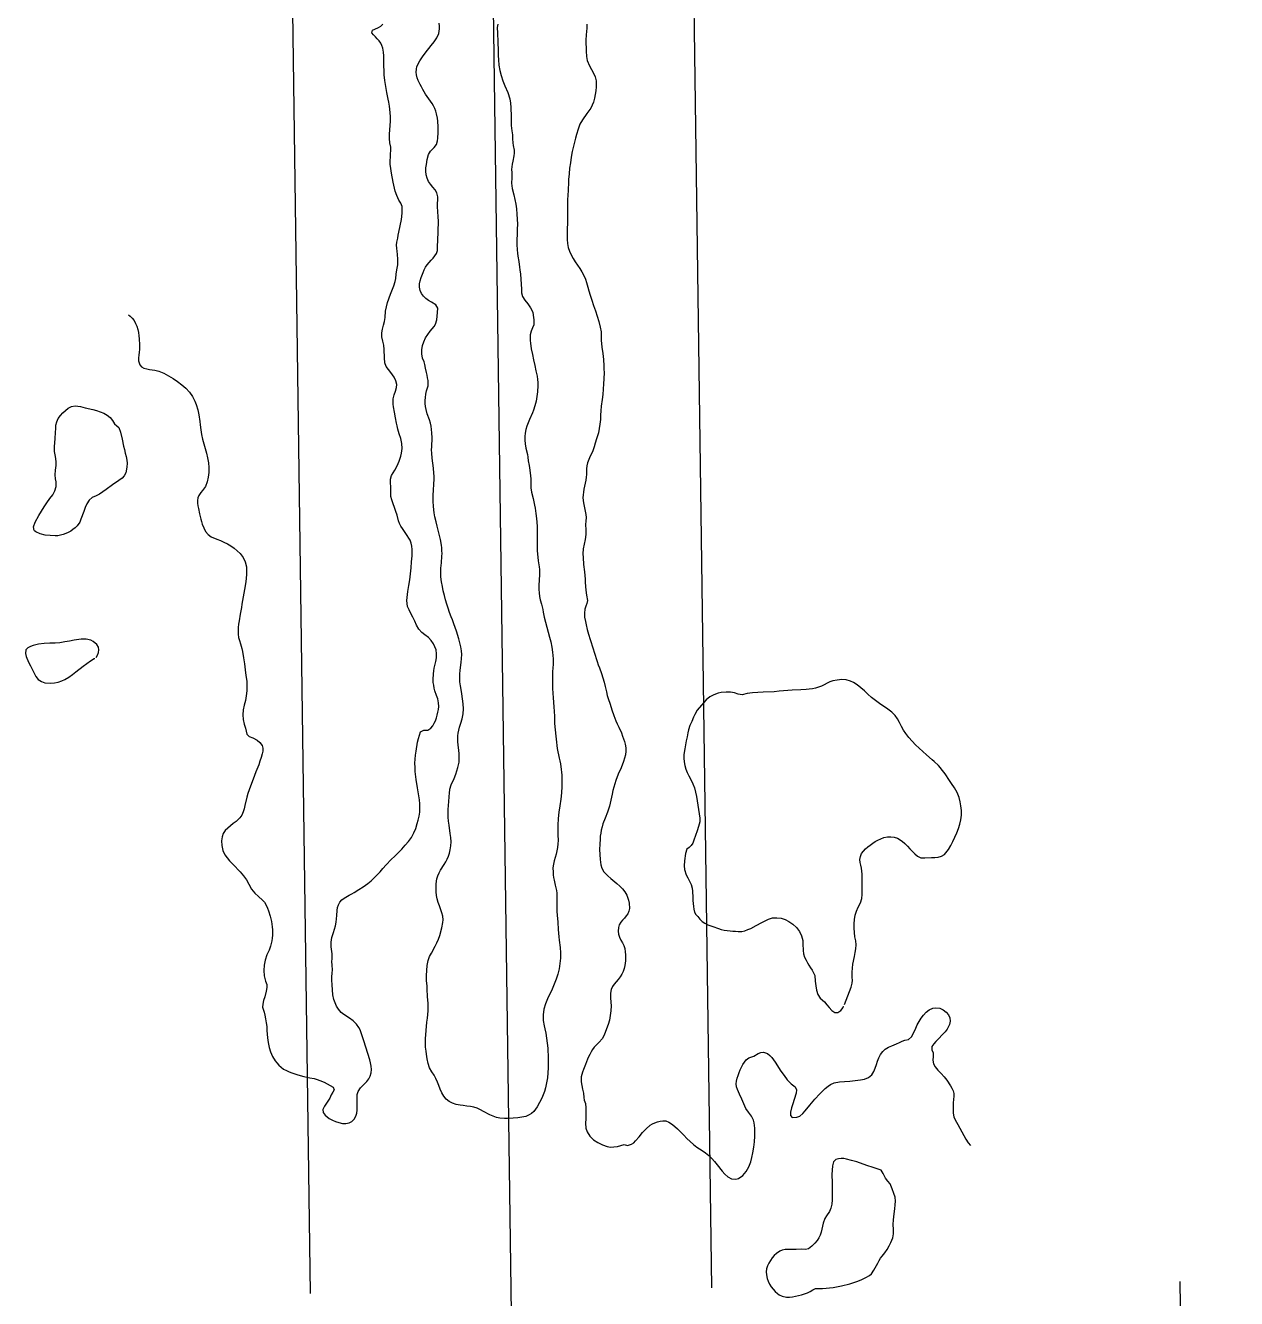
# Model space of a CAD drawing. Header units: metres. Extents: x 479526 to 481925, y 6484265 to 6487890.
# Drawn here: x 481275.64 to 481320.9, y 6486930.95 to 6486978.52 of the extents above; entities that cross this region are included whole.
import ezdxf

# ---------------------------------------------------------------- set-up
doc = ezdxf.new("R2010")
doc.units = ezdxf.units.M
doc.header["$LTSCALE"] = 0.5
doc.header["$MEASUREMENT"] = 0
doc.layers.add('isookk', color=7, linetype='CONTINUOUS')
doc.layers.add('uus kanal', color=7, linetype='CONTINUOUS')

msp = doc.modelspace()

# ---------------------------------------------------------------- linework, layer by layer
at = {"layer": 'isookk', "color": 1, "elevation": -1.5}
for points in [[(481279.4934, 6486967.7101), (481279.5508, 6486967.659), (481279.6311, 6486967.5769), (481279.702, 6486967.4865), (481279.7593, 6486967.3865), (481279.8047, 6486967.2746), (481279.8389, 6486967.1588), (481279.8623, 6486967.0407), (481279.8774, 6486966.9214), (481279.8879, 6486966.8015), (481279.9084, 6486966.5891), (481279.9069, 6486966.4089), (481279.8933, 6486966.3036), (481279.8781, 6486966.1985), (481279.8663, 6486966.0929), (481279.8658, 6486965.9865), (481279.9113, 6486965.836), (481279.9792, 6486965.756), (481280.0714, 6486965.7075), (481280.1723, 6486965.6819), (481280.2754, 6486965.667), (481280.3788, 6486965.6552), (481280.482, 6486965.6404), (481280.6268, 6486965.5998), (481280.8118, 6486965.5228), (481280.9893, 6486965.4306), (481281.1608, 6486965.3276), (481281.3266, 6486965.2157), (481281.4858, 6486965.0943), (481281.6356, 6486964.9616), (481281.7718, 6486964.8142), (481281.8884, 6486964.651), (481281.9762, 6486964.4824), (481282.0269, 6486964.3519), (481282.0812, 6486964.1583), (481282.1202, 6486963.9619), (481282.1536, 6486963.7125), (481282.1693, 6486963.5923), (481282.1947, 6486963.4131), (481282.2257, 6486963.2347), (481282.2634, 6486963.0577), (481282.3073, 6486962.8821), (481282.4034, 6486962.5331), (481282.4466, 6486962.3574), (481282.4798, 6486962.1794), (481282.4973, 6486961.999), (481282.4947, 6486961.8177), (481282.4708, 6486961.6379), (481282.429, 6486961.4616), (481282.3753, 6486961.2887), (481282.263, 6486961.1404), (481282.1954, 6486961.0654), (481282.1254, 6486960.9554), (481282.0888, 6486960.862), (481282.072, 6486960.763), (481282.0726, 6486960.6623), (481282.0844, 6486960.5626), (481282.1025, 6486960.4638), (481282.1464, 6486960.268), (481282.1946, 6486960.0732), (481282.2209, 6486959.9763), (481282.2498, 6486959.8802), (481282.3018, 6486959.7417), (481282.3705, 6486959.6107), (481282.4661, 6486959.4984), (481282.5864, 6486959.4133), (481282.7873, 6486959.3218), (481282.9243, 6486959.2679), (481283.0602, 6486959.2109), (481283.1928, 6486959.1467), (481283.3203, 6486959.0727), (481283.4407, 6486958.9875), (481283.5515, 6486958.8904), (481283.662, 6486958.7804), (481283.775, 6486958.6405), (481283.8534, 6486958.4784), (481283.8959, 6486958.285), (481283.9039, 6486958.1443), (481283.8998, 6486958.0034), (481283.8714, 6486957.7229), (481283.8269, 6486957.4448), (481283.7772, 6486957.1677), (481283.7528, 6486957.029), (481283.7297, 6486956.8901), (481283.7098, 6486956.7666), (481283.6662, 6486956.5202), (481283.6221, 6486956.274), (481283.6038, 6486956.1502), (481283.5912, 6486956.0257), (481283.5864, 6486955.9006), (481283.5915, 6486955.7756), (481283.608, 6486955.6515), (481283.6372, 6486955.5296), (481283.6774, 6486955.4138), (481283.7251, 6486955.2351), (481283.7488, 6486955.1218), (481283.7889, 6486954.8933), (481283.821, 6486954.6635), (481283.8499, 6486954.4336), (481283.8813, 6486954.2287), (481283.9093, 6486954.0146), (481283.9161, 6486953.8327), (481283.9101, 6486953.6509), (481283.8922, 6486953.4698), (481283.8624, 6486953.29), (481283.82, 6486953.1131), (481283.7808, 6486952.9391), (481283.7625, 6486952.761), (481283.7721, 6486952.5821), (481283.8166, 6486952.4094), (481283.8671, 6486952.2579), (481283.89, 6486952.1478), (481283.9195, 6486952.0392), (481284.0062, 6486951.9516), (481284.1341, 6486951.8968), (481284.2987, 6486951.8113), (481284.4038, 6486951.7204), (481284.4815, 6486951.6085), (481284.5136, 6486951.5083), (481284.5133, 6486951.4027), (481284.4902, 6486951.3), (481284.4511, 6486951.1621), (481284.4049, 6486951.0267), (481284.3565, 6486950.8922), (481284.2529, 6486950.6258), (481284.1486, 6486950.3597), (481284.0465, 6486950.0929), (481283.9538, 6486949.8224), (481283.9151, 6486949.6848), (481283.8417, 6486949.3655), (481283.8102, 6486949.2453), (481283.7715, 6486949.1273), (481283.7225, 6486949.0129), (481283.6574, 6486948.9068), (481283.5152, 6486948.7734), (481283.4096, 6486948.6928), (481283.3041, 6486948.6122), (481283.2024, 6486948.5265), (481283.1102, 6486948.4304), (481283.0356, 6486948.3205), (481282.9865, 6486948.1971), (481282.9667, 6486948.0522), (481282.976, 6486947.8742), (481283.012, 6486947.6942), (481283.0934, 6486947.5219), (481283.2685, 6486947.2973), (481283.4011, 6486947.1614), (481283.6689, 6486946.8918), (481283.793, 6486946.7472), (481283.9031, 6486946.5919), (481283.9939, 6486946.4245), (481284.0938, 6486946.2468), (481284.2167, 6486946.099), (481284.3546, 6486945.9654), (481284.4965, 6486945.8363), (481284.5727, 6486945.758), (481284.6502, 6486945.624), (481284.6917, 6486945.5294), (481284.7281, 6486945.4328), (481284.7887, 6486945.2354), (481284.8343, 6486945.0339), (481284.8511, 6486944.9321), (481284.8635, 6486944.8296), (481284.8709, 6486944.7267), (481284.8728, 6486944.6234), (481284.8688, 6486944.5202), (481284.8586, 6486944.4175), (481284.8421, 6486944.3155), (481284.8198, 6486944.2147), (481284.7936, 6486944.1148), (481284.7479, 6486943.963), (481284.6635, 6486943.7843), (481284.6005, 6486943.5951), (481284.5638, 6486943.3993), (481284.5521, 6486943.2003), (481284.5677, 6486943.0016), (481284.6158, 6486942.8082), (481284.6616, 6486942.6748), (481284.6663, 6486942.5674), (481284.6426, 6486942.426), (481284.583, 6486942.2193), (481284.5409, 6486942.0823), (481284.5063, 6486941.9431), (481284.5045, 6486941.8359), (481284.5597, 6486941.643), (481284.5825, 6486941.5344), (481284.6117, 6486941.3972), (481284.637, 6486941.254), (481284.6567, 6486941.1096), (481284.6666, 6486940.9645), (481284.6827, 6486940.6915), (481284.7081, 6486940.5106), (481284.748, 6486940.3324), (481284.8041, 6486940.1588), (481284.8777, 6486939.9918), (481284.9706, 6486939.8347), (481285.0329, 6486939.7503), (481285.1097, 6486939.6648), (481285.1961, 6486939.5887), (481285.2904, 6486939.5232), (481285.3904, 6486939.4668), (481285.4944, 6486939.4182), (481285.6009, 6486939.3757), (481285.8187, 6486939.3034), (481286.0399, 6486939.2427), (481286.2649, 6486939.197), (481286.4262, 6486939.1682), (481286.545, 6486939.1278), (481286.6426, 6486939.0934), (481286.8023, 6486939.0329), (481286.9193, 6486938.9747), (481287.0323, 6486938.9093), (481287.1433, 6486938.8407), (481287.1834, 6486938.7408), (481287.1265, 6486938.6581), (481287.0605, 6486938.5575), (481287.0134, 6486938.435), (481286.9165, 6486938.2815), (481286.813, 6486938.1323), (481286.7556, 6486938.0086), (481286.7609, 6486937.9011), (481286.8398, 6486937.7962), (481286.9958, 6486937.6771), (481287.1104, 6486937.6136), (481287.2302, 6486937.5606), (481287.3546, 6486937.5191), (481287.4833, 6486937.493), (481287.6142, 6486937.4885), (481287.7352, 6486937.5122), (481287.8424, 6486937.5671), (481287.9292, 6486937.6507), (481287.9893, 6486937.7551), (481288.0227, 6486937.8709), (481288.0385, 6486937.9884), (481288.0416, 6486938.1823), (481288.0308, 6486938.376), (481288.0415, 6486938.5697), (481288.0726, 6486938.6797), (481288.1568, 6486938.816), (481288.2698, 6486938.93), (481288.3957, 6486939.0536), (481288.4715, 6486939.151), (481288.5282, 6486939.2606), (481288.5602, 6486939.3799), (481288.5701, 6486939.5035), (481288.5618, 6486939.6269), (481288.541, 6486939.7488), (481288.5119, 6486939.8688), (481288.439, 6486940.1048), (481288.3581, 6486940.3381), (481288.281, 6486940.573), (481288.2491, 6486940.6922), (481288.2047, 6486940.8401), (481288.1435, 6486940.9819), (481288.093, 6486941.0782), (481288.0063, 6486941.2046), (481287.8905, 6486941.3187), (481287.753, 6486941.4204), (481287.5349, 6486941.5554), (481287.4342, 6486941.6355), (481287.3374, 6486941.7597), (481287.2677, 6486941.8727), (481287.2096, 6486941.992), (481287.1643, 6486942.1167), (481287.1251, 6486942.2995), (481287.1115, 6486942.4859), (481287.1083, 6486942.6728), (481287.0933, 6486942.8475), (481287.0874, 6486942.9601), (481287.1047, 6486943.1126), (481287.1135, 6486943.2147), (481287.0965, 6486943.4122), (481287.092, 6486943.5299), (481287.1015, 6486943.6471), (481287.1, 6486943.8235), (481287.0661, 6486944.0857), (481287.064, 6486944.2621), (481287.0932, 6486944.4339), (481287.1482, 6486944.6271), (481287.1864, 6486944.7517), (481287.2217, 6486944.8772), (481287.2491, 6486945.0046), (481287.2672, 6486945.1339), (481287.2769, 6486945.2638), (481287.2886, 6486945.4446), (481287.3047, 6486945.5542), (481287.3364, 6486945.6601), (481287.3897, 6486945.7572), (481287.4634, 6486945.8397), (481287.5506, 6486945.9081), (481287.741, 6486946.0208), (481287.8379, 6486946.0742), (481287.9249, 6486946.1241), (481288.0968, 6486946.227), (481288.2657, 6486946.3351), (481288.4294, 6486946.4508), (481288.56, 6486946.5554), (481288.6775, 6486946.6628), (481288.789, 6486946.7762), (481288.8963, 6486946.8938), (481289.0009, 6486947.0136), (481289.1178, 6486947.1487), (481289.3111, 6486947.3512), (481289.4449, 6486947.4814), (481289.5789, 6486947.6113), (481289.7103, 6486947.744), (481289.8364, 6486947.8818), (481289.9544, 6486948.0266), (481290.0611, 6486948.18), (481290.1529, 6486948.3425), (481290.227, 6486948.5139), (481290.2839, 6486948.6916), (481290.3184, 6486948.8231), (481290.3516, 6486948.9721), (481290.3738, 6486949.1238), (481290.382, 6486949.2766), (481290.3774, 6486949.4294), (481290.3631, 6486949.5816), (481290.3424, 6486949.7331), (481290.2934, 6486950.0349), (481290.2445, 6486950.3366), (481290.2083, 6486950.6405), (481290.1985, 6486950.7931), (481290.1959, 6486950.9459), (481290.2015, 6486951.0987), (481290.2153, 6486951.251), (481290.236, 6486951.4024), (481290.2924, 6486951.7344), (481290.3233, 6486951.8673), (481290.3605, 6486951.9988), (481290.4086, 6486952.1269), (481290.533, 6486952.1804), (481290.6749, 6486952.1904), (481290.792, 6486952.2601), (481290.8597, 6486952.3468), (481290.9152, 6486952.4406), (481290.9618, 6486952.539), (481291.0007, 6486952.6408), (481291.0322, 6486952.7451), (481291.0563, 6486952.8513), (481291.0734, 6486952.959), (481291.0839, 6486953.0672), (481291.079, 6486953.2118), (481291.0488, 6486953.3531), (481291.0069, 6486953.4785), (481290.9449, 6486953.6572), (481290.9166, 6486953.76), (481290.8955, 6486953.8646), (481290.8823, 6486953.9704), (481290.8768, 6486954.077), (481290.8848, 6486954.2903), (481290.8968, 6486954.3961), (481290.9141, 6486954.5013), (481290.9392, 6486954.6052), (481290.9769, 6486954.7464), (481291.0013, 6486954.8915), (481291.0069, 6486955.0382), (481290.985, 6486955.1831), (481290.8885, 6486955.4076), (481290.8043, 6486955.5323), (481290.7014, 6486955.6423), (481290.565, 6486955.7511), (481290.45, 6486955.8354), (481290.3386, 6486955.9638), (481290.2589, 6486956.108), (481290.1871, 6486956.2561), (481290.1112, 6486956.4023), (481290.0365, 6486956.5399), (481289.9789, 6486956.6769), (481289.9201, 6486956.8052), (481289.9001, 6486956.9159), (481289.8964, 6486957.0283), (481289.902, 6486957.1407), (481289.9293, 6486957.364), (481289.9647, 6486957.5859), (481290.0001, 6486957.808), (481290.0304, 6486958.0306), (481290.0551, 6486958.2541), (481290.0727, 6486958.4782), (481290.0801, 6486958.5903), (481290.0887, 6486958.7024), (481290.0952, 6486958.8194), (481290.0938, 6486958.937), (481290.0819, 6486959.0539), (481290.0565, 6486959.1688), (481290.0137, 6486959.2782), (481289.859, 6486959.5309), (481289.7355, 6486959.7168), (481289.6746, 6486959.8103), (481289.6188, 6486959.907), (481289.5759, 6486960.0102), (481289.5339, 6486960.2149), (481289.4866, 6486960.3609), (481289.4318, 6486960.5036), (481289.3772, 6486960.6465), (481289.3301, 6486960.7921), (481289.3007, 6486960.9201), (481289.2898, 6486961.0302), (481289.2903, 6486961.2442), (481289.2885, 6486961.4583), (481289.2847, 6486961.5653), (481289.3211, 6486961.7004), (481289.4439, 6486961.8988), (481289.5376, 6486962.0602), (481289.6104, 6486962.2322), (481289.6724, 6486962.4281), (481289.6989, 6486962.5375), (481289.7225, 6486962.7101), (481289.71, 6486962.8971), (481289.6646, 6486963.0788), (481289.6072, 6486963.2573), (481289.5566, 6486963.4378), (481289.53, 6486963.5598), (481289.5096, 6486963.6606), (481289.4674, 6486963.8609), (481289.4274, 6486964.0617), (481289.3964, 6486964.2643), (481289.3869, 6486964.3662), (481289.3825, 6486964.4686), (481289.384, 6486964.5709), (481289.4139, 6486964.7147), (481289.4645, 6486964.8515), (481289.5097, 6486964.9902), (481289.5194, 6486965.0991), (481289.4841, 6486965.2389), (481289.4235, 6486965.3695), (481289.2994, 6486965.5456), (481289.2087, 6486965.6571), (481289.1241, 6486965.7737), (481289.0679, 6486965.9065), (481289.0585, 6486966.1023), (481289.0491, 6486966.4135), (481289.033, 6486966.5688), (481289.0003, 6486966.7217), (481288.9554, 6486966.8816), (481288.96, 6486967.0277), (481288.9869, 6486967.1715), (481289.0229, 6486967.3131), (481289.0593, 6486967.4546), (481289.0828, 6486967.5987), (481289.0968, 6486967.8375), (481289.1287, 6486968.0019), (481289.1731, 6486968.1633), (481289.2822, 6486968.4796), (481289.4012, 6486968.7921), (481289.4615, 6486968.9481), (481289.4808, 6486969.0678), (481289.4935, 6486969.2289), (481289.5249, 6486969.3797), (481289.5525, 6486969.5741), (481289.5594, 6486969.7704), (481289.5478, 6486969.9663), (481289.534, 6486970.0758), (481289.5177, 6486970.1997), (481289.5116, 6486970.3103), (481289.5206, 6486970.4208), (481289.5512, 6486970.575), (481289.5727, 6486970.6772), (481289.5984, 6486970.7939), (481289.6483, 6486971.0277), (481289.6897, 6486971.2632), (481289.7171, 6486971.5007), (481289.7233, 6486971.6202), (481289.7154, 6486971.755), (481289.6637, 6486971.8774), (481289.5987, 6486971.9925), (481289.5193, 6486972.1622), (481289.4621, 6486972.3247), (481289.3778, 6486972.6585), (481289.3165, 6486972.9974), (481289.2939, 6486973.1679), (481289.2756, 6486973.3392), (481289.2709, 6486973.4654), (481289.2769, 6486973.5915), (481289.2878, 6486973.7171), (481289.2964, 6486973.8429), (481289.2912, 6486973.969), (481289.2536, 6486974.1328), (481289.2397, 6486974.2949), (481289.2441, 6486974.457), (481289.2689, 6486974.78), (481289.2786, 6486974.9416), (481289.2795, 6486975.104), (481289.2678, 6486975.2655), (481289.2421, 6486975.5012), (481289.2145, 6486975.657), (481289.1908, 6486975.7682), (481289.1432, 6486976.0169), (481289.1066, 6486976.2361), (481289.076, 6486976.456), (481289.0511, 6486976.6767), (481289.0402, 6486976.7872), (481289.0286, 6486977.0432), (481289.0303, 6486977.2138), (481289.0304, 6486977.3845), (481289.0228, 6486977.521), (481288.9982, 6486977.6656), (481288.9642, 6486977.7629), (481288.9158, 6486977.8539), (481288.8559, 6486977.9376), (481288.7886, 6486978.0154), (481288.7175, 6486978.0896), (481288.6461, 6486978.1634), (481288.5788, 6486978.2411), (481288.6054, 6486978.3375), (481288.7011, 6486978.3845), (481288.8323, 6486978.4389), (481288.9242, 6486978.4929), (481289.0007, 6486978.5669)], [(481296.6208, 6486978.5707), (481296.6186, 6486978.4117), (481296.5947, 6486978.1622), (481296.5853, 6486977.9621), (481296.5925, 6486977.5621), (481296.6009, 6486977.3623), (481296.6264, 6486977.2124), (481296.718, 6486977.0041), (481296.7942, 6486976.8729), (481296.867, 6486976.7394), (481296.9263, 6486976.5991), (481296.9618, 6486976.4514), (481296.9699, 6486976.2239), (481296.953, 6486976.073), (481296.9288, 6486975.9337), (481296.9023, 6486975.7944), (481296.8673, 6486975.6507), (481296.8224, 6486975.5361), (481296.7642, 6486975.4276), (481296.6957, 6486975.3254), (481296.6225, 6486975.2268), (481296.453, 6486974.9931), (481296.3608, 6486974.8241), (481296.2939, 6486974.6437), (481296.2338, 6486974.4436), (481296.1955, 6486974.3117), (481296.1667, 6486974.2097), (481296.1164, 6486974.0089), (481296.0723, 6486973.8032), (481296.0349, 6486973.5962), (481296.0033, 6486973.3883), (481295.977, 6486973.1795), (481295.9554, 6486972.9703), (481295.9394, 6486972.7606), (481295.933, 6486972.6556), (481295.9237, 6486972.3597), (481295.9104, 6486972.1626), (481295.8968, 6486972.0128), (481295.8934, 6486971.8794), (481295.896, 6486971.7461), (481295.9018, 6486971.4795), (481295.8987, 6486971.2126), (481295.8947, 6486971.1124), (481295.8878, 6486970.9347), (481295.8841, 6486970.7906), (481295.8845, 6486970.6462), (481295.8863, 6486970.5215), (481295.8967, 6486970.3712), (481295.9231, 6486970.2229), (481295.9674, 6486970.079), (481296.0286, 6486969.9415), (481296.1029, 6486969.8108), (481296.1854, 6486969.6853), (481296.3558, 6486969.4377), (481296.4349, 6486969.3097), (481296.5047, 6486969.1765), (481296.5632, 6486969.0379), (481296.6062, 6486968.9112), (481296.6504, 6486968.7342), (481296.692, 6486968.596), (481296.7455, 6486968.4388), (481296.8022, 6486968.2584), (481296.8692, 6486968.0572), (481296.9379, 6486967.8567), (481297.0043, 6486967.6554), (481297.0648, 6486967.4521), (481297.1176, 6486967.2468), (481297.1491, 6486967.0722), (481297.1498, 6486966.9161), (481297.15, 6486966.76), (481297.184, 6486966.4974), (481297.2161, 6486966.2636), (481297.2419, 6486966.029), (481297.2559, 6486965.7933), (481297.2594, 6486965.6754), (481297.2604, 6486965.5464), (481297.2568, 6486965.3148), (481297.2474, 6486965.1205), (481297.2319, 6486964.9266), (481297.2107, 6486964.7333), (481297.1862, 6486964.5403), (481297.1567, 6486964.2901), (481297.1438, 6486964.1228), (481297.1344, 6486963.9552), (481297.1243, 6486963.7877), (481297.1093, 6486963.6205), (481297.0856, 6486963.4542), (481297.0505, 6486963.29), (481296.9847, 6486963.0688), (481296.9346, 6486962.9082), (481296.893, 6486962.7746), (481296.8412, 6486962.6214), (481296.7211, 6486962.357), (481296.6445, 6486962.1791), (481296.6146, 6486962.0561), (481296.6052, 6486961.9507), (481296.6033, 6486961.8449), (481296.6032, 6486961.7392), (481296.5995, 6486961.6333), (481296.5844, 6486961.5284), (481296.5553, 6486961.4103), (481296.5069, 6486961.1932), (481296.4881, 6486961.0836), (481296.4764, 6486960.9728), (481296.4745, 6486960.8615), (481296.4949, 6486960.6852), (481296.5475, 6486960.4243), (481296.5781, 6486960.2495), (481296.5899, 6486960.1307), (481296.5831, 6486959.9968), (481296.568, 6486959.8635), (481296.5819, 6486959.6755), (481296.5759, 6486959.494), (481296.5506, 6486959.3144), (481296.5158, 6486959.1367), (481296.4837, 6486958.9581), (481296.4713, 6486958.7772), (481296.4774, 6486958.6408), (481296.499, 6486958.3688), (481296.5273, 6486958.0974), (481296.551, 6486957.8255), (481296.5593, 6486957.7086), (481296.5851, 6486957.4215), (481296.6107, 6486957.223), (481296.6396, 6486957.0251), (481296.6236, 6486956.9148), (481296.576, 6486956.8137), (481296.5401, 6486956.708), (481296.5259, 6486956.5597), (481296.5367, 6486956.4111), (481296.5641, 6486956.2407), (481296.5901, 6486956.122), (481296.6309, 6486955.9488), (481296.6784, 6486955.7772), (481296.7424, 6486955.5764), (481296.781, 6486955.4581), (481296.8194, 6486955.3398), (481296.8573, 6486955.2212), (481296.8948, 6486955.1025), (481296.9318, 6486954.9837), (481296.9689, 6486954.865), (481297.0064, 6486954.7463), (481297.0456, 6486954.6283), (481297.0884, 6486954.5113), (481297.1692, 6486954.305), (481297.2197, 6486954.1428), (481297.2625, 6486953.9785), (481297.3033, 6486953.8138), (481297.3479, 6486953.6139), (481297.3772, 6486953.4806), (481297.4142, 6486953.3731), (481297.4871, 6486953.1621), (481297.5567, 6486952.9499), (481297.6275, 6486952.7381), (481297.6652, 6486952.633), (481297.7064, 6486952.5292), (481297.7515, 6486952.427), (481297.8124, 6486952.2971), (481297.9105, 6486952.0823), (481297.9563, 6486951.9576), (481297.987, 6486951.8619), (481298.021, 6486951.7634), (481298.0513, 6486951.6635), (481298.075, 6486951.5232), (481298.0757, 6486951.394), (481298.0593, 6486951.2661), (481298.0297, 6486951.1406), (481297.9906, 6486951.0177), (481297.8962, 6486950.7779), (481297.7952, 6486950.5411), (481297.7009, 6486950.3014), (481297.6597, 6486950.1794), (481297.6234, 6486950.0558), (481297.5953, 6486949.93), (481297.5677, 6486949.7976), (481297.5441, 6486949.6811), (481297.5215, 6486949.5663), (481297.495, 6486949.452), (481297.4636, 6486949.3391), (481297.4272, 6486949.2275), (481297.3863, 6486949.1177), (481297.3005, 6486948.8994), (481297.221, 6486948.6787), (481297.1873, 6486948.5663), (481297.1594, 6486948.4524), (481297.1376, 6486948.3371), (481297.122, 6486948.2208), (481297.1131, 6486948.1136), (481297.1019, 6486947.9249), (481297.0981, 6486947.7317), (481297.1027, 6486947.5385), (481297.1162, 6486947.3458), (481297.1439, 6486947.1546), (481297.1827, 6486947.0221), (481297.257, 6486946.896), (481297.4061, 6486946.7357), (481297.5156, 6486946.6393), (481297.7418, 6486946.4549), (481297.8511, 6486946.3578), (481297.9533, 6486946.2534), (481298.044, 6486946.1386), (481298.1155, 6486946.0146), (481298.1777, 6486945.8298), (481298.2006, 6486945.7241), (481298.2094, 6486945.5257), (481298.1883, 6486945.4233), (481298.1466, 6486945.3276), (481298.0884, 6486945.2411), (481298.0204, 6486945.1617), (481297.95, 6486945.0847), (481297.8831, 6486945.0044), (481297.829, 6486944.915), (481297.7959, 6486944.816), (481297.787, 6486944.6734), (481297.8041, 6486944.5576), (481297.8421, 6486944.4471), (481297.8931, 6486944.3419), (481297.9476, 6486944.2385), (481297.997, 6486944.1323), (481298.0351, 6486944.0215), (481298.0566, 6486943.9061), (481298.0641, 6486943.7894), (481298.0617, 6486943.6769), (481298.0588, 6486943.5594), (481298.0388, 6486943.3889), (481298.0144, 6486943.2751), (481297.9762, 6486943.1656), (481297.9243, 6486943.0616), (481297.8609, 6486942.9645), (481297.7898, 6486942.8729), (481297.7148, 6486942.7845), (481297.6412, 6486942.6949), (481297.5741, 6486942.6001), (481297.5238, 6486942.4956), (481297.5026, 6486942.3557), (481297.5033, 6486942.1673), (481297.5249, 6486941.8856), (481297.5172, 6486941.6916), (481297.4963, 6486941.52), (481297.4635, 6486941.3501), (481297.4177, 6486941.1831), (481297.3576, 6486941.0207), (481297.268, 6486940.7923), (481297.1891, 6486940.6489), (481297.0838, 6486940.5238), (481296.9816, 6486940.4242), (481296.8989, 6486940.3448), (481296.8281, 6486940.2545), (481296.7754, 6486940.1609), (481296.7278, 6486940.071), (481296.6836, 6486939.9793), (481296.6429, 6486939.886), (481296.5699, 6486939.6959), (481296.4999, 6486939.5047), (481296.4617, 6486939.4104), (481296.4118, 6486939.2297), (481296.4073, 6486939.0433), (481296.4623, 6486938.7688), (481296.4953, 6486938.6219), (481296.5026, 6486938.4619), (481296.517, 6486938.3559), (481296.5646, 6486938.2325), (481296.5869, 6486938.0694), (481296.5859, 6486937.8225), (481296.5768, 6486937.6582), (481296.571, 6486937.4938), (481296.5869, 6486937.3161), (481296.6293, 6486937.1784), (481296.7314, 6486937.0156), (481296.8697, 6486936.8823), (481297.0283, 6486936.7739), (481297.1987, 6486936.6849), (481297.3805, 6486936.6225), (481297.4981, 6486936.6065), (481297.6294, 6486936.6097), (481297.7588, 6486936.6323), (481297.8848, 6486936.6679), (481298.0129, 6486936.6983), (481298.1436, 6486936.67), (481298.2871, 6486936.7103), (481298.3692, 6486936.7682), (481298.4413, 6486936.8376), (481298.5694, 6486936.9913), (481298.6948, 6486937.1476), (481298.8326, 6486937.2936), (481298.9892, 6486937.4195), (481299.0748, 6486937.4715), (481299.1641, 6486937.5167), (481299.2579, 6486937.552), (481299.3549, 6486937.577), (481299.4542, 6486937.5907), (481299.5708, 6486937.5843), (481299.6845, 6486937.5353), (481299.822, 6486937.4441), (481300.0098, 6486937.2827), (481300.127, 6486937.1665), (481300.2417, 6486937.0479), (481300.3574, 6486936.9303), (481300.4769, 6486936.8165), (481300.6018, 6486936.7085), (481300.7324, 6486936.6075), (481300.9284, 6486936.4745), (481301.0554, 6486936.3878), (481301.1754, 6486936.2909), (481301.2861, 6486936.1839), (481301.3882, 6486936.0687), (481301.4838, 6486935.9482), (481301.6711, 6486935.7042), (481301.7753, 6486935.5901), (481301.8925, 6486935.4903), (481302.0303, 6486935.4219), (481302.1836, 6486935.4078), (481302.2884, 6486935.435), (481302.4477, 6486935.5416), (481302.5757, 6486935.6939), (481302.6709, 6486935.8685), (481302.7417, 6486936.0544), (481302.7884, 6486936.219), (481302.8268, 6486936.3857), (481302.8646, 6486936.6063), (481302.887, 6486936.8081), (481302.899, 6486937.0106), (481302.8996, 6486937.2135), (481302.8942, 6486937.3148), (481302.8839, 6486937.4157), (481302.8671, 6486937.516), (481302.8435, 6486937.6147), (481302.7663, 6486937.7647), (481302.6649, 6486937.906), (481302.566, 6486938.0492), (481302.49, 6486938.2185), (481302.4102, 6486938.3991), (481302.3256, 6486938.5775), (481302.2438, 6486938.7573), (481302.2098, 6486938.8519), (481302.2013, 6486938.9634), (481302.2155, 6486939.0725), (481302.2406, 6486939.1798), (481302.273, 6486939.285), (481302.3108, 6486939.3885), (481302.353, 6486939.4902), (481302.3992, 6486939.5901), (481302.4496, 6486939.688), (481302.5051, 6486939.7831), (481302.5699, 6486939.872), (481302.6757, 6486939.9409), (481302.8641, 6486940.0013), (481303.0152, 6486940.1065), (481303.1153, 6486940.145), (481303.2222, 6486940.152), (481303.3747, 6486940.0981), (481303.4593, 6486940.0311), (481303.532, 6486939.9518), (481303.6587, 6486939.7781), (481303.8736, 6486939.4406), (481303.9862, 6486939.2754), (481304.1094, 6486939.1175), (481304.1767, 6486939.0436), (481304.2492, 6486938.974), (481304.4096, 6486938.8541), (481304.4501, 6486938.747), (481304.4349, 6486938.624), (481304.3705, 6486938.3846), (481304.3183, 6486938.2278), (481304.2652, 6486938.0714), (481304.2245, 6486937.9112), (481304.2291, 6486937.7879), (481304.291, 6486937.708), (481304.4616, 6486937.7262), (481304.5791, 6486937.7671), (481304.6875, 6486937.8558), (481304.7806, 6486937.9607), (481304.9574, 6486938.1778), (481305.1393, 6486938.3907), (481305.3271, 6486938.5985), (481305.5272, 6486938.7947), (481305.6317, 6486938.8878), (481305.7229, 6486938.9498), (481305.861, 6486939.0034), (481306.0546, 6486939.0417), (481306.2512, 6486939.0606), (481306.4482, 6486939.0725), (481306.6449, 6486939.0886), (481306.8397, 6486939.1201), (481306.9982, 6486939.146), (481307.1478, 6486939.2042), (481307.2654, 6486939.3055), (481307.3414, 6486939.431), (481307.3933, 6486939.5569), (481307.4367, 6486939.6855), (481307.4803, 6486939.8142), (481307.5303, 6486939.9406), (481307.5935, 6486940.0611), (481307.6741, 6486940.1712), (481307.7724, 6486940.2651), (481307.8871, 6486940.3385), (481308.0123, 6486940.3913), (481308.1939, 6486940.4649), (481308.2959, 6486940.5173), (481308.3982, 6486940.5688), (481308.5067, 6486940.6063), (481308.6347, 6486940.6301), (481308.7455, 6486940.7229), (481308.8497, 6486940.9116), (481308.9066, 6486941.0438), (481308.9653, 6486941.1754), (481309.0312, 6486941.3034), (481309.1066, 6486941.4262), (481309.1948, 6486941.5403), (481309.2961, 6486941.643), (481309.4117, 6486941.7296), (481309.5418, 6486941.7912), (481309.6543, 6486941.8136), (481309.8029, 6486941.7967), (481309.9343, 6486941.737), (481310.0426, 6486941.6522), (481310.1314, 6486941.544), (481310.181, 6486941.4298), (481310.192, 6486941.3056), (481310.1663, 6486941.1837), (481310.0815, 6486941.0168), (481310.0076, 6486940.9164), (481309.9261, 6486940.8219), (481309.753, 6486940.6426), (481309.6655, 6486940.5538), (481309.5818, 6486940.4615), (481309.5107, 6486940.3594), (481309.5098, 6486940.2412), (481309.5585, 6486940.1218), (481309.5543, 6486939.9873), (481309.5507, 6486939.853), (481309.5727, 6486939.7202), (481309.6324, 6486939.6095), (481309.7393, 6486939.4797), (481309.8535, 6486939.3563), (481309.9668, 6486939.2319), (481310.0729, 6486939.1015), (481310.2097, 6486938.8966), (481310.2596, 6486938.8069), (481310.3018, 6486938.7127), (481310.3286, 6486938.6136), (481310.3335, 6486938.5106), (481310.3216, 6486938.3824), (481310.311, 6486938.2542), (481310.3045, 6486938.1257), (481310.3045, 6486937.997), (481310.3134, 6486937.8686), (481310.3359, 6486937.7417), (481310.3806, 6486937.6209), (481310.487, 6486937.4481), (481310.5595, 6486937.3103), (481310.6301, 6486937.1715), (481310.7032, 6486937.034), (481310.7818, 6486936.8996), (481310.8684, 6486936.7701), (481310.9488, 6486936.6698)], [(481275.9733, 6486959.6452), (481275.9439, 6486959.7802), (481276.0046, 6486959.9585), (481276.1401, 6486960.2066), (481276.2389, 6486960.3672), (481276.3401, 6486960.5261), (481276.4439, 6486960.6833), (481276.5525, 6486960.8375), (481276.664, 6486960.9778), (481276.7431, 6486961.1279), (481276.7866, 6486961.2917), (481276.7849, 6486961.4613), (481276.7641, 6486961.5747), (481276.7555, 6486961.7236), (481276.7691, 6486961.8994), (481276.7867, 6486962.0747), (481276.7895, 6486962.2293), (481276.7641, 6486962.4165), (481276.7259, 6486962.6012), (481276.7273, 6486962.7898), (481276.757, 6486963.0699), (481276.7682, 6486963.3203), (481276.7712, 6486963.4455), (481276.7812, 6486963.5798), (481276.8138, 6486963.7104), (481276.87, 6486963.8325), (481276.9479, 6486963.9421), (481277.0403, 6486964.0399), (481277.1407, 6486964.1294), (481277.2394, 6486964.2116), (481277.3639, 6486964.2821), (481277.5046, 6486964.3044), (481277.6926, 6486964.2751), (481277.878, 6486964.2311), (481278.1595, 6486964.1703), (481278.2981, 6486964.1312), (481278.4345, 6486964.0847), (481278.567, 6486964.0281), (481278.6929, 6486963.9577), (481278.8067, 6486963.8695), (481278.9005, 6486963.7602), (481278.9638, 6486963.6305), (481279.0556, 6486963.5576), (481279.1315, 6486963.4913), (481279.1949, 6486963.3175), (481279.2539, 6486963.0571), (481279.3098, 6486962.7961), (481279.3402, 6486962.6661), (481279.3724, 6486962.5366), (481279.404, 6486962.4068), (481279.4292, 6486962.2756), (481279.4383, 6486962.1626), (481279.4307, 6486962.0071), (481279.3923, 6486961.8023), (481279.3338, 6486961.685), (481279.2542, 6486961.6046), (481279.1343, 6486961.5178), (481278.8918, 6486961.3482), (481278.6535, 6486961.1731), (481278.5331, 6486961.0871), (481278.4092, 6486961.0064), (481278.2783, 6486960.9372), (481278.1388, 6486960.8783), (481278.0238, 6486960.7748), (481277.9386, 6486960.6457), (481277.8723, 6486960.5058), (481277.8175, 6486960.3612), (481277.7136, 6486960.0698), (481277.6688, 6486959.962), (481277.5722, 6486959.8158), (481277.4988, 6486959.744), (481277.4185, 6486959.6802), (481277.3332, 6486959.623), (481277.244, 6486959.5726), (481277.1511, 6486959.5289), (481277.0548, 6486959.4938), (481276.9556, 6486959.4674), (481276.854, 6486959.4518), (481276.7513, 6486959.4481), (481276.5643, 6486959.454), (481276.3783, 6486959.4745), (481276.1963, 6486959.5179), (481276.027, 6486959.5978), (481275.9794, 6486959.6384)], [(481278.2819, 6486954.8979), (481278.3395, 6486954.985), (481278.374, 6486955.083), (481278.3862, 6486955.1864), (481278.3684, 6486955.2889), (481278.3046, 6486955.3805), (481278.1775, 6486955.4916), (481278.0813, 6486955.5486), (481277.9065, 6486955.5862), (481277.7274, 6486955.5833), (481277.4612, 6486955.5464), (481277.2851, 6486955.5134), (481277.1093, 6486955.4795), (481276.9326, 6486955.4503), (481276.7543, 6486955.433), (481276.5584, 6486955.4316), (481276.3459, 6486955.4208), (481276.1347, 6486955.3951), (481276.0302, 6486955.3758), (481275.9269, 6486955.3507), (481275.8261, 6486955.3164), (481275.7321, 6486955.2666), (481275.6601, 6486955.1881), (481275.6422, 6486955.0521), (481275.6701, 6486954.9404), (481275.7618, 6486954.7292), (481275.8307, 6486954.5919), (481275.9665, 6486954.3163), (481276.029, 6486954.1914), (481276.1183, 6486954.0802), (481276.2368, 6486954.0013), (481276.3722, 6486953.9577), (481276.5849, 6486953.9408), (481276.7269, 6486953.9522), (481276.8668, 6486953.9791), (481277.0024, 6486954.0229), (481277.1161, 6486954.0792), (481277.2577, 6486954.1704), (481277.3953, 6486954.2676), (481277.5296, 6486954.3691), (481277.7952, 6486954.5761), (481278.0685, 6486954.7734), (481278.2145, 6486954.8584), (481278.2388, 6486954.868)], [(481306.2462, 6486941.935), (481306.3107, 6486942.0934), (481306.37, 6486942.2536), (481306.4304, 6486942.4135), (481306.4938, 6486942.5801), (481306.531, 6486942.7282), (481306.5425, 6486942.8448), (481306.5351, 6486942.9465), (481306.5276, 6486943.146), (481306.541, 6486943.2928), (481306.5643, 6486943.4383), (481306.621, 6486943.7274), (481306.6493, 6486943.8718), (481306.6717, 6486944.0176), (481306.6804, 6486944.1648), (481306.6648, 6486944.3117), (481306.6369, 6486944.4592), (481306.6166, 6486944.6202), (481306.6052, 6486944.7821), (481306.6041, 6486944.9444), (481306.6161, 6486945.1064), (481306.6454, 6486945.2665), (481306.6941, 6486945.4219), (481306.7588, 6486945.5708), (481306.8397, 6486945.7268), (481306.8955, 6486945.8935), (481306.907, 6486946.0443), (481306.9071, 6486946.2157), (481306.905, 6486946.4529), (481306.9027, 6486946.6899), (481306.9047, 6486946.8086), (481306.8963, 6486946.919), (481306.8763, 6486947.0281), (481306.8534, 6486947.1362), (481306.8337, 6486947.2451), (481306.824, 6486947.3529), (481306.8389, 6486947.4658), (481306.8842, 6486947.5711), (481306.9516, 6486947.6645), (481307.0311, 6486947.7473), (481307.1175, 6486947.8226), (481307.2081, 6486947.8927), (481307.3019, 6486947.9586), (481307.3984, 6486948.0204), (481307.4979, 6486948.0774), (481307.6001, 6486948.1292), (481307.7209, 6486948.1747), (481307.8478, 6486948.1993), (481307.9767, 6486948.2022), (481308.1044, 6486948.1839), (481308.2273, 6486948.1446), (481308.401, 6486948.0411), (481308.5024, 6486947.9525), (481308.596, 6486947.8558), (481308.6858, 6486947.7556), (481308.8707, 6486947.5598), (481308.9741, 6486947.4728), (481309.0941, 6486947.4112), (481309.2476, 6486947.4183), (481309.5003, 6486947.4286), (481309.6266, 6486947.4322), (481309.7526, 6486947.4441), (481309.8751, 6486947.4745), (481309.9861, 6486947.5361), (481310.1324, 6486947.722), (481310.2183, 6486947.8733), (481310.297, 6486948.0281), (481310.4419, 6486948.3437), (481310.5063, 6486948.505), (481310.5606, 6486948.6701), (481310.5994, 6486948.8397), (481310.6183, 6486949.0127), (481310.6152, 6486949.1867), (481310.5903, 6486949.3589), (481310.5637, 6486949.5055), (481310.5281, 6486949.6665), (481310.4599, 6486949.8539), (481310.3631, 6486950.0282), (481310.2487, 6486950.1915), (481310.1488, 6486950.3376), (481310.0297, 6486950.5193), (481309.9676, 6486950.6083), (481309.9022, 6486950.695), (481309.8326, 6486950.7784), (481309.7594, 6486950.8586), (481309.602, 6486951.0085), (481309.52, 6486951.0798), (481309.3102, 6486951.2615), (481309.1719, 6486951.384), (481309.0355, 6486951.5088), (481308.9019, 6486951.6366), (481308.773, 6486951.769), (481308.6511, 6486951.9082), (481308.5388, 6486952.0552), (481308.4543, 6486952.1881), (481308.3796, 6486952.3266), (481308.3081, 6486952.4665), (481308.2334, 6486952.605), (481308.1457, 6486952.7361), (481308.0184, 6486952.8539), (481307.8668, 6486952.9649), (481307.5575, 6486953.1778), (481307.4055, 6486953.2882), (481307.2584, 6486953.4051), (481307.1178, 6486953.5295), (481306.9892, 6486953.6482), (481306.7216, 6486953.8742), (481306.5783, 6486953.9664), (481306.4746, 6486954.0172), (481306.3126, 6486954.0625), (481306.1442, 6486954.074), (481305.9766, 6486954.0589), (481305.8121, 6486954.0237), (481305.7004, 6486953.9857), (481305.5931, 6486953.9367), (481305.4879, 6486953.884), (481305.3817, 6486953.833), (481305.2728, 6486953.7881), (481305.1605, 6486953.7523), (481305.0454, 6486953.7268), (481304.9287, 6486953.711), (481304.8113, 6486953.7022), (481304.6128, 6486953.6928), (481304.292, 6486953.6764), (481303.9713, 6486953.6546), (481303.8116, 6486953.6375), (481303.6125, 6486953.6179), (481303.2126, 6486953.599), (481302.8128, 6486953.5764), (481302.6141, 6486953.5495), (481302.4219, 6486953.5017), (481302.2755, 6486953.5257), (481302.1371, 6486953.5768), (481301.992, 6486953.604), (481301.8252, 6486953.6062), (481301.6398, 6486953.5936), (481301.531, 6486953.5686), (481301.3667, 6486953.509), (481301.2134, 6486953.425), (481301.0785, 6486953.3139), (481300.8979, 6486953.1241), (481300.747, 6486952.9364), (481300.6568, 6486952.7711), (481300.6083, 6486952.6648), (481300.5386, 6486952.5115), (481300.4732, 6486952.3561), (481300.4202, 6486952.1959), (481300.3958, 6486952.0863), (481300.3644, 6486951.9365), (481300.3338, 6486951.7865), (481300.3037, 6486951.6365), (481300.2748, 6486951.4862), (481300.2443, 6486951.274), (481300.2397, 6486951.1357), (481300.2513, 6486950.998), (481300.2786, 6486950.8628), (481300.3205, 6486950.7313), (481300.3737, 6486950.604), (481300.4343, 6486950.4802), (481300.5353, 6486950.2888), (481300.5847, 6486950.1842), (481300.6404, 6486950.0289), (481300.6844, 6486949.8698), (481300.7197, 6486949.7087), (481300.7723, 6486949.383), (481300.7931, 6486949.2195), (481300.8156, 6486949.0561), (481300.8464, 6486948.8939), (481300.8425, 6486948.763), (481300.796, 6486948.5887), (481300.7359, 6486948.4186), (481300.673, 6486948.2494), (481300.6141, 6486948.0787), (481300.5801, 6486947.9665), (481300.5201, 6486947.8775), (481300.441, 6486947.8043), (481300.3597, 6486947.7335), (481300.3057, 6486947.5737), (481300.2738, 6486947.2986), (481300.2537, 6486947.1148), (481300.2638, 6486946.9781), (481300.3303, 6486946.7842), (481300.3912, 6486946.6616), (481300.5157, 6486946.4179), (481300.557, 6486946.2802), (481300.5722, 6486946.1665), (481300.582, 6486945.9375), (481300.5839, 6486945.8231), (481300.5896, 6486945.7086), (481300.6024, 6486945.5948), (481300.6188, 6486945.4907), (481300.6457, 6486945.3886), (481300.6972, 6486945.2967), (481300.7639, 6486945.2179), (481300.8431, 6486945.1258), (481300.9292, 6486945.0396), (481301.0268, 6486944.9669), (481301.1367, 6486944.9137), (481301.3211, 6486944.843), (481301.5327, 6486944.7694), (481301.6401, 6486944.7375), (481301.749, 6486944.711), (481301.8597, 6486944.6927), (481301.9714, 6486944.6834), (481302.074, 6486944.6782), (481302.1762, 6486944.669), (481302.2762, 6486944.6615), (481302.4126, 6486944.667), (481302.5273, 6486944.6906), (481302.6374, 6486944.7301), (481302.7432, 6486944.7795), (481302.9486, 6486944.8901), (481303.1544, 6486945), (481303.2586, 6486945.0525), (481303.4044, 6486945.1227), (481303.5603, 6486945.1662), (481303.7215, 6486945.1777), (481303.8822, 6486945.1595), (481304.0358, 6486945.1087), (481304.1688, 6486945.0342), (481304.3184, 6486944.9322), (481304.4509, 6486944.8091), (481304.5601, 6486944.6646), (481304.6437, 6486944.5041), (481304.6886, 6486944.3288), (481304.6911, 6486944.2016), (481304.699, 6486943.9474), (481304.719, 6486943.8216), (481304.7579, 6486943.7005), (481304.8105, 6486943.5895), (481304.8608, 6486943.492), (481304.9157, 6486943.3972), (481304.9746, 6486943.3047), (481305.0353, 6486943.2135), (481305.0928, 6486943.1201), (481305.1384, 6486943.02), (481305.1562, 6486942.7999), (481305.1708, 6486942.6344), (481305.198, 6486942.4703), (481305.2493, 6486942.3124), (481305.3399, 6486942.1731), (481305.4995, 6486942.0288), (481305.5924, 6486941.9244), (481305.6796, 6486941.8156), (481305.773, 6486941.7115), (481305.8908, 6486941.6355), (481305.9947, 6486941.635), (481306.1113, 6486941.7118), (481306.1921, 6486941.8253), (481306.2132, 6486941.8659)], [(481303.8101, 6486931.086), (481303.9126, 6486931.036), (481304.0804, 6486931.0015), (481304.1946, 6486931), (481304.3083, 6486931.0102), (481304.4209, 6486931.0289), (481304.6424, 6486931.084), (481304.751, 6486931.1184), (481304.8581, 6486931.1578), (481304.9628, 6486931.2033), (481305.0674, 6486931.2714), (481305.1613, 6486931.3223), (481305.3185, 6486931.3259), (481305.4222, 6486931.321), (481305.8211, 6486931.3632), (481306.1352, 6486931.4209), (481306.4457, 6486931.4959), (481306.5987, 6486931.5418), (481306.7493, 6486931.5948), (481306.8967, 6486931.6562), (481307.0401, 6486931.7268), (481307.1786, 6486931.8066), (481307.2552, 6486931.8753), (481307.3424, 6486932.0019), (481307.3928, 6486932.0913), (481307.4883, 6486932.2727), (481307.5369, 6486932.3631), (481307.5896, 6486932.4512), (481307.65, 6486932.5343), (481307.7539, 6486932.6571), (481307.8462, 6486932.7833), (481307.9208, 6486932.9204), (481307.9765, 6486933.0371), (481308.0508, 6486933.2195), (481308.0762, 6486933.3626), (481308.0759, 6486933.5078), (481308.0688, 6486933.7292), (481308.0779, 6486933.8724), (481308.0934, 6486934.0151), (481308.1289, 6486934.2998), (481308.1423, 6486934.4426), (481308.1475, 6486934.586), (481308.135, 6486934.7289), (481308.0918, 6486934.8659), (481308.0235, 6486935.0473), (481307.9523, 6486935.2278), (481307.8635, 6486935.3375), (481307.7736, 6486935.446), (481307.694, 6486935.6167), (481307.6223, 6486935.7386), (481307.319, 6486935.8479), (481307.0806, 6486935.9209), (481306.7018, 6486936.0497), (481306.5111, 6486936.1098), (481306.3169, 6486936.1582), (481306.218, 6486936.1736), (481306.1181, 6486936.1792), (481306.017, 6486936.1698), (481305.9209, 6486936.14), (481305.8409, 6486936.0525), (481305.796, 6486935.9), (481305.7798, 6486935.7416), (481305.7745, 6486935.5826), (481305.7803, 6486935.2647), (481305.7904, 6486934.9469), (481305.7914, 6486934.7878), (481305.7862, 6486934.6289), (481305.7723, 6486934.4736), (481305.7406, 6486934.3237), (481305.6886, 6486934.1979), (481305.5699, 6486934.031), (481305.5069, 6486933.9331), (481305.4531, 6486933.7673), (481305.4281, 6486933.6538), (481305.4037, 6486933.5403), (481305.3744, 6486933.4276), (481305.3358, 6486933.3178), (481305.2844, 6486933.2132), (481305.2197, 6486933.1163), (481305.1323, 6486933.0122), (481305.0207, 6486932.9013), (481304.8963, 6486932.8052), (481304.7927, 6486932.7829), (481304.6335, 6486932.7882), (481304.4346, 6486932.7804), (481304.2294, 6486932.7826), (481304.1268, 6486932.7813), (481304.0243, 6486932.7742), (481303.9235, 6486932.755), (481303.8275, 6486932.7187), (481303.6998, 6486932.6324), (481303.6177, 6486932.5517), (481303.544, 6486932.4633), (481303.4784, 6486932.3689), (481303.4212, 6486932.2692), (481303.3726, 6486932.165), (481303.3373, 6486932.0553), (481303.3198, 6486931.9418), (481303.3264, 6486931.8271), (481303.3584, 6486931.701), (481303.3998, 6486931.5921), (481303.4497, 6486931.4875), (481303.5095, 6486931.388), (481303.5781, 6486931.2945), (481303.656, 6486931.2083), (481303.7438, 6486931.1323), (481303.8075, 6486931.0874)]]:
    msp.add_lwpolyline(points, dxfattribs=at)
at = {"layer": 'isookk', "color": 30, "elevation": -2}
msp.add_lwpolyline([(481293.2904, 6486978.5613), (481293.263, 6486978.4446), (481293.2814, 6486978.2328), (481293.2978, 6486977.8996), (481293.3035, 6486977.5664), (481293.3073, 6486977.3998), (481293.3131, 6486977.233), (481293.3301, 6486977.0335), (481293.363, 6486976.8359), (481293.4123, 6486976.6419), (481293.4754, 6486976.452), (481293.5489, 6486976.266), (481293.663, 6486976.0095), (481293.7358, 6486975.7816), (481293.7639, 6486975.6164), (481293.7805, 6486975.4498), (481293.7909, 6486975.115), (481293.7894, 6486974.9476), (481293.7873, 6486974.7802), (481293.8158, 6486974.5774), (481293.8385, 6486974.4317), (481293.8464, 6486974.2846), (481293.854, 6486974.1374), (481293.8698, 6486974.0292), (481293.8974, 6486973.8517), (481293.8976, 6486973.7477), (481293.8863, 6486973.6443), (481293.8479, 6486973.4406), (481293.8295, 6486973.3386), (481293.8162, 6486973.2357), (481293.8098, 6486973.1322), (481293.8102, 6486973.0285), (481293.812, 6486972.9283), (481293.8104, 6486972.8282), (481293.8099, 6486972.628), (481293.8158, 6486972.5279), (481293.8283, 6486972.4286), (481293.8858, 6486972.1838), (481293.929, 6486972.0136), (481293.9641, 6486971.8418), (481293.9877, 6486971.6603), (481294.0074, 6486971.4707), (481294.0188, 6486971.2804), (481294.0218, 6486971.0898), (481294.0182, 6486970.8993), (481294.011, 6486970.709), (481294.0031, 6486970.5185), (481294.0012, 6486970.3279), (481294.0132, 6486970.1377), (481294.031, 6486970.0041), (481294.0463, 6486969.902), (481294.0771, 6486969.6957), (481294.107, 6486969.4891), (481294.1204, 6486969.3857), (481294.1393, 6486969.2213), (481294.1567, 6486969.0346), (481294.1692, 6486968.8475), (481294.1741, 6486968.66), (481294.1789, 6486968.5239), (481294.2148, 6486968.3926), (481294.2987, 6486968.2535), (481294.4106, 6486968.1137), (481294.5172, 6486967.9698), (481294.5947, 6486967.8083), (481294.6164, 6486967.698), (481294.6369, 6486967.5174), (481294.6356, 6486967.3364), (481294.5898, 6486967.2131), (481294.5354, 6486967.0931), (481294.5069, 6486966.9543), (481294.5018, 6486966.8493), (481294.5053, 6486966.7446), (481294.5147, 6486966.6404), (481294.5448, 6486966.433), (481294.584, 6486966.2271), (481294.6269, 6486966.0221), (481294.6707, 6486965.8171), (481294.7147, 6486965.6123), (481294.7365, 6486965.5108), (481294.7573, 6486965.41), (481294.7755, 6486965.294), (481294.7866, 6486965.1769), (481294.7883, 6486965.0595), (481294.7748, 6486964.8225), (481294.7532, 6486964.6484), (481294.7203, 6486964.476), (481294.6765, 6486964.3061), (481294.6228, 6486964.1391), (481294.5856, 6486964.04), (481294.4771, 6486963.795), (481294.423, 6486963.6725), (481294.3752, 6486963.5472), (481294.3382, 6486963.4183), (481294.3147, 6486963.2862), (481294.3047, 6486963.1524), (481294.3058, 6486963.0183), (481294.3141, 6486962.8846), (481294.3432, 6486962.724), (481294.3956, 6486962.4847), (481294.4098, 6486962.3836), (481294.4281, 6486962.2534), (481294.459, 6486962.0752), (481294.4905, 6486961.8971), (481294.5143, 6486961.6943), (481294.5212, 6486961.5808), (481294.5226, 6486961.4671), (481294.521, 6486961.3535), (481294.5249, 6486961.2396), (481294.5502, 6486961.0831), (481294.609, 6486960.8409), (481294.6379, 6486960.7197), (481294.6628, 6486960.5976), (481294.6838, 6486960.4748), (481294.7098, 6486960.2851), (481294.7334, 6486960.0884), (481294.748, 6486959.9541), (481294.7581, 6486959.796), (481294.7588, 6486959.6821), (481294.7577, 6486959.5677), (481294.757, 6486959.3391), (481294.7596, 6486959.1103), (481294.767, 6486958.8818), (481294.7828, 6486958.6535), (481294.7983, 6486958.5166), (481294.8315, 6486958.2937), (481294.8446, 6486958.1836), (481294.8522, 6486958.0726), (481294.8501, 6486957.9618), (481294.8411, 6486957.832), (481294.8285, 6486957.5715), (481294.8287, 6486957.441), (481294.8359, 6486957.3106), (481294.8521, 6486957.1813), (481294.8785, 6486957.0533), (481294.9211, 6486956.8963), (481294.9472, 6486956.796), (481294.9698, 6486956.6948), (481294.9877, 6486956.5926), (481295.0238, 6486956.4043), (481295.0695, 6486956.2184), (481295.1205, 6486956.0339), (481295.2241, 6486955.6653), (481295.2704, 6486955.4795), (481295.3097, 6486955.2921), (481295.3405, 6486955.1031), (481295.3645, 6486954.8442), (481295.364, 6486954.6657), (481295.3469, 6486954.4886), (481295.338, 6486954.3865), (481295.3366, 6486954.2839), (481295.3377, 6486954.1815), (481295.3373, 6486953.9159), (481295.3413, 6486953.7427), (481295.3608, 6486953.3968), (481295.3873, 6486953.0516), (481295.4047, 6486952.7054), (481295.4136, 6486952.433), (481295.4321, 6486952.1991), (481295.4553, 6486951.9656), (481295.4808, 6486951.7323), (481295.4939, 6486951.6157), (481295.5115, 6486951.4964), (481295.5333, 6486951.3777), (481295.5597, 6486951.26), (481295.5894, 6486951.143), (481295.6148, 6486951.0385), (481295.6356, 6486950.9322), (481295.665, 6486950.7176), (481295.6747, 6486950.6098), (481295.6816, 6486950.5017), (481295.6859, 6486950.3935), (481295.6842, 6486950.0854), (481295.6679, 6486949.8429), (481295.6412, 6486949.6012), (481295.6084, 6486949.3603), (481295.5762, 6486949.1194), (481295.5498, 6486948.8778), (481295.5356, 6486948.635), (481295.5356, 6486948.3918), (481295.54, 6486948.2704), (481295.5446, 6486948.0625), (481295.5391, 6486947.9328), (481295.525, 6486947.8038), (481295.5025, 6486947.676), (481295.4725, 6486947.5498), (481295.4371, 6486947.4249), (481295.3999, 6486947.3006), (481295.3675, 6486947.175), (481295.3503, 6486947.0462), (481295.3562, 6486946.8838), (481295.3628, 6486946.7838), (481295.375, 6486946.6843), (481295.3933, 6486946.5857), (481295.441, 6486946.391), (481295.4651, 6486946.2937), (481295.4852, 6486946.1955), (481295.4979, 6486946.0958), (481295.5004, 6486945.9956), (481295.4937, 6486945.802), (481295.4927, 6486945.4149), (481295.5044, 6486945.2776), (481295.5331, 6486945.0078), (481295.5524, 6486944.737), (481295.5594, 6486944.6017), (481295.5686, 6486944.4663), (481295.5856, 6486944.3314), (481295.6211, 6486944.06), (481295.6317, 6486943.8602), (481295.6292, 6486943.6601), (481295.6128, 6486943.4603), (481295.5821, 6486943.2627), (481295.5361, 6486943.068), (481295.4744, 6486942.8772), (481295.4001, 6486942.6915), (481295.3174, 6486942.5094), (481295.147, 6486942.1474), (481295.0699, 6486941.9543), (481295.0127, 6486941.7542), (481294.9848, 6486941.5478), (481294.9896, 6486941.3397), (481295.0208, 6486941.1344), (481295.0449, 6486941.0294), (481295.0816, 6486940.8615), (481295.1144, 6486940.6781), (481295.1587, 6486940.3071), (481295.1783, 6486939.9343), (481295.1745, 6486939.561), (481295.1446, 6486939.1888), (481295.1166, 6486939.0042), (481295.0765, 6486938.8219), (481295.0331, 6486938.6817), (481294.9335, 6486938.4358), (481294.852, 6486938.2696), (481294.7628, 6486938.1078), (481294.7045, 6486938.0174), (481294.6343, 6486937.9361), (481294.5533, 6486937.8652), (481294.4628, 6486937.8067), (481294.3353, 6486937.7512), (481294.1923, 6486937.7177), (481294.0462, 6486937.7022), (481293.8657, 6486937.691), (481293.6513, 6486937.6787), (481293.544, 6486937.6756), (481293.3727, 6486937.6877), (481293.2432, 6486937.7159), (481293.1178, 6486937.7585), (481292.9965, 6486937.8122), (481292.7633, 6486937.9372), (481292.6466, 6486937.9995), (481292.526, 6486938.0541), (481292.4003, 6486938.0962), (481292.2706, 6486938.1236), (481292.1393, 6486938.14), (481291.9935, 6486938.1537), (481291.8798, 6486938.1679), (481291.7383, 6486938.1949), (481291.6019, 6486938.2406), (481291.4758, 6486938.3097), (481291.3652, 6486938.4017), (481291.2732, 6486938.5123), (481291.1989, 6486938.6361), (481291.1388, 6486938.7669), (481291.0864, 6486938.901), (481291.0343, 6486939.035), (481290.9764, 6486939.1667), (481290.9081, 6486939.2936), (481290.8283, 6486939.4137), (481290.741, 6486939.5648), (481290.6859, 6486939.7301), (481290.6542, 6486939.9015), (481290.6313, 6486940.0743), (481290.614, 6486940.1861), (481290.5956, 6486940.3408), (481290.5884, 6486940.4962), (481290.5898, 6486940.6518), (481290.61, 6486940.9625), (481290.6438, 6486941.2718), (481290.6634, 6486941.4261), (481290.6782, 6486941.5609), (481290.6869, 6486941.6961), (481290.6887, 6486941.8316), (481290.6846, 6486941.9671), (481290.6681, 6486942.2375), (481290.6536, 6486942.5082), (481290.6471, 6486942.6272), (481290.6256, 6486942.8241), (481290.6271, 6486943.0173), (481290.6366, 6486943.2059), (481290.652, 6486943.3941), (481290.6897, 6486943.5793), (481290.7448, 6486943.7243), (481290.8083, 6486943.8554), (481290.9463, 6486944.1112), (481291.0126, 6486944.2405), (481291.0727, 6486944.3729), (481291.1247, 6486944.5088), (481291.2046, 6486944.7972), (481291.24, 6486944.9938), (481291.2467, 6486945.0981), (481291.2329, 6486945.2324), (481291.199, 6486945.3635), (481291.1117, 6486945.6189), (481291.0687, 6486945.7467), (481291.0312, 6486945.8763), (481291.0036, 6486946.0086), (481290.9888, 6486946.143), (481290.9869, 6486946.2781), (481290.9903, 6486946.4457), (481291.0124, 6486946.6307), (481291.0482, 6486946.7451), (481291.0979, 6486946.8539), (481291.1567, 6486946.9581), (481291.2847, 6486947.1596), (481291.3471, 6486947.2615), (481291.4039, 6486947.3666), (481291.4513, 6486947.4764), (481291.4872, 6486947.5906), (481291.5138, 6486947.707), (481291.5381, 6486947.8606), (481291.5447, 6486948.016), (481291.5351, 6486948.1709), (481291.5154, 6486948.3247), (481291.4684, 6486948.6312), (481291.4491, 6486948.7853), (481291.4362, 6486948.9398), (481291.4368, 6486949.1977), (481291.4492, 6486949.39), (481291.4566, 6486949.4939), (481291.4765, 6486949.7137), (481291.4863, 6486949.8236), (481291.5045, 6486949.9742), (481291.5472, 6486950.1439), (481291.6553, 6486950.383), (481291.7285, 6486950.5418), (481291.8039, 6486950.7932), (481291.8442, 6486950.9862), (481291.8533, 6486951.0957), (481291.8529, 6486951.2053), (481291.8449, 6486951.3147), (481291.8326, 6486951.4236), (481291.8055, 6486951.641), (481291.797, 6486951.7503), (481291.7946, 6486951.86), (481291.7997, 6486951.9695), (481291.8131, 6486952.0783), (481291.8348, 6486952.1858), (481291.8635, 6486952.2916), (481291.9121, 6486952.443), (481291.9605, 6486952.6048), (481291.9961, 6486952.7898), (481292.0065, 6486952.9778), (481291.9957, 6486953.1657), (481291.973, 6486953.3526), (481291.9466, 6486953.539), (481291.9231, 6486953.6981), (481291.8984, 6486953.8401), (481291.8776, 6486953.9851), (481291.8683, 6486954.1313), (481291.8716, 6486954.2779), (481291.8849, 6486954.4239), (481291.9241, 6486954.7141), (481291.9405, 6486954.8595), (481291.9472, 6486955.0062), (481291.9375, 6486955.1527), (481291.9115, 6486955.3008), (481291.8785, 6486955.4474), (481291.8403, 6486955.5927), (481291.7531, 6486955.8802), (481291.6531, 6486956.1637), (481291.5964, 6486956.3028), (481291.5474, 6486956.4133), (481291.4835, 6486956.5755), (481291.4334, 6486956.7425), (481291.3916, 6486956.8885), (481291.3433, 6486957.0543), (481291.2975, 6486957.2207), (481291.2565, 6486957.3884), (481291.2214, 6486957.5575), (481291.1917, 6486957.7275), (481291.1646, 6486957.9172), (481291.1595, 6486958.0227), (481291.161, 6486958.1281), (481291.1674, 6486958.2334), (481291.1874, 6486958.4432), (481291.2053, 6486958.6828), (481291.2074, 6486958.7871), (481291.2051, 6486958.8912), (481291.1981, 6486958.9951), (481291.1866, 6486959.0987), (481291.1514, 6486959.3042), (481291.1053, 6486959.5074), (481291.0528, 6486959.709), (481291.0266, 6486959.8098), (481290.9875, 6486959.9641), (481290.9452, 6486960.1588), (481290.919, 6486960.3053), (481290.8935, 6486960.5404), (481290.8803, 6486960.7477), (481290.8783, 6486960.8514), (481290.8794, 6486960.9553), (481290.8906, 6486961.1627), (481290.905, 6486961.3698), (481290.9115, 6486961.5776), (481290.9091, 6486961.6814), (481290.9046, 6486961.7851), (481290.8883, 6486961.9718), (481290.8625, 6486962.1572), (481290.8372, 6486962.3429), (481290.8221, 6486962.5295), (481290.8198, 6486962.6557), (481290.8234, 6486962.7745), (481290.8305, 6486962.8867), (481290.8368, 6486962.999), (481290.8378, 6486963.1114), (481290.8284, 6486963.3003), (481290.8205, 6486963.4217), (481290.8006, 6486963.5416), (481290.7716, 6486963.6594), (481290.7361, 6486963.7754), (481290.6585, 6486964.0052), (481290.6101, 6486964.1728), (481290.5888, 6486964.2832), (481290.5781, 6486964.3952), (481290.5781, 6486964.5078), (481290.5842, 6486964.6198), (481290.5992, 6486964.7406), (481290.6274, 6486964.8592), (481290.6846, 6486965.0472), (481290.6949, 6486965.148), (481290.6879, 6486965.2494), (481290.6697, 6486965.349), (481290.6484, 6486965.448), (481290.6288, 6486965.5472), (481290.5939, 6486965.7094), (481290.5655, 6486965.8526), (481290.5388, 6486965.9503), (481290.4759, 6486966.0808), (481290.4479, 6486966.2427), (481290.4505, 6486966.3988), (481290.4769, 6486966.553), (481290.5265, 6486966.701), (481290.5954, 6486966.8414), (481290.679, 6486966.9729), (481290.7672, 6486967.0891), (481290.8393, 6486967.1755), (481290.9092, 6486967.2639), (481290.969, 6486967.3592), (481291.0189, 6486967.521), (481291.0416, 6486967.7915), (481291.0485, 6486967.948), (481290.9708, 6486968.0776), (481290.813, 6486968.1759), (481290.7077, 6486968.242), (481290.6083, 6486968.3165), (481290.5189, 6486968.4031), (481290.4444, 6486968.5029), (481290.3907, 6486968.6146), (481290.3619, 6486968.7419), (481290.3635, 6486968.8631), (481290.3859, 6486968.9798), (481290.425, 6486969.0976), (481290.4975, 6486969.2842), (481290.543, 6486969.3843), (481290.5955, 6486969.4811), (481290.6559, 6486969.5731), (481290.7235, 6486969.66), (481290.7961, 6486969.7427), (481290.8709, 6486969.8233), (481290.9433, 6486969.9062), (481291.0049, 6486969.9972), (481291.036, 6486970.1034), (481291.0447, 6486970.2854), (481291.0537, 6486970.4673), (481291.0691, 6486970.8312), (481291.0748, 6486971.1954), (481291.0694, 6486971.3775), (481291.0515, 6486971.5591), (481291.0342, 6486971.7536), (481291.0381, 6486971.8731), (481291.0465, 6486971.9923), (481291.0531, 6486972.1118), (481291.0169, 6486972.2623), (481290.947, 6486972.3746), (481290.865, 6486972.4784), (481290.7824, 6486972.5815), (481290.7074, 6486972.6905), (481290.6483, 6486972.8087), (481290.6116, 6486972.9356), (481290.5984, 6486973.0672), (481290.6011, 6486973.1994), (481290.6216, 6486973.3205), (481290.6468, 6486973.5074), (481290.7014, 6486973.6917), (481290.7745, 6486973.8156), (481290.9099, 6486973.9521), (481290.9983, 6486974.0655), (481291.0375, 6486974.2046), (481291.0494, 6486974.3099), (481291.066, 6486974.5211), (481291.0691, 6486974.7331), (481291.055, 6486974.9448), (481291.0401, 6486975.0497), (481291.0035, 6486975.2167), (481290.9725, 6486975.318), (481290.9335, 6486975.4164), (481290.888, 6486975.5118), (481290.8366, 6486975.6042), (481290.7799, 6486975.6935), (481290.7184, 6486975.7795), (481290.6491, 6486975.8679), (481290.5936, 6486975.9532), (481290.4934, 6486976.1301), (481290.4437, 6486976.2187), (481290.3926, 6486976.3066), (481290.3137, 6486976.4583), (481290.2778, 6486976.5604), (481290.2549, 6486976.6662), (481290.2453, 6486976.7739), (481290.2498, 6486976.8821), (481290.2721, 6486976.988), (481290.377, 6486977.1949), (481290.474, 6486977.3446), (481290.5795, 6486977.4881), (481290.8017, 6486977.7663), (481290.9099, 6486977.9079), (481291.008, 6486978.057), (481291.085, 6486978.2176), (481291.1159, 6486978.3908), (481291.1108, 6486978.495), (481291.1015, 6486978.5976)], dxfattribs=at)
at = {"layer": 'uus kanal', "color": 5, "ltscale": 0.2}
for points in [[(481291.1582, 6487121.0312), (481295.8092, 6486784.0376)], [(481298.6575, 6487121.1347), (481301.2769, 6486931.3412)], [(481283.6589, 6487120.9277), (481286.2784, 6486931.1342)]]:
    msp.add_lwpolyline(points, dxfattribs=at)
at = {"layer": 'uus kanal', "color": 1, "ltscale": 0.2}
msp.add_lwpolyline([(481318.7753, 6486931.5827), (481320.8959, 6486777.9266)], dxfattribs=at)

doc.saveas('drawing.dxf')
